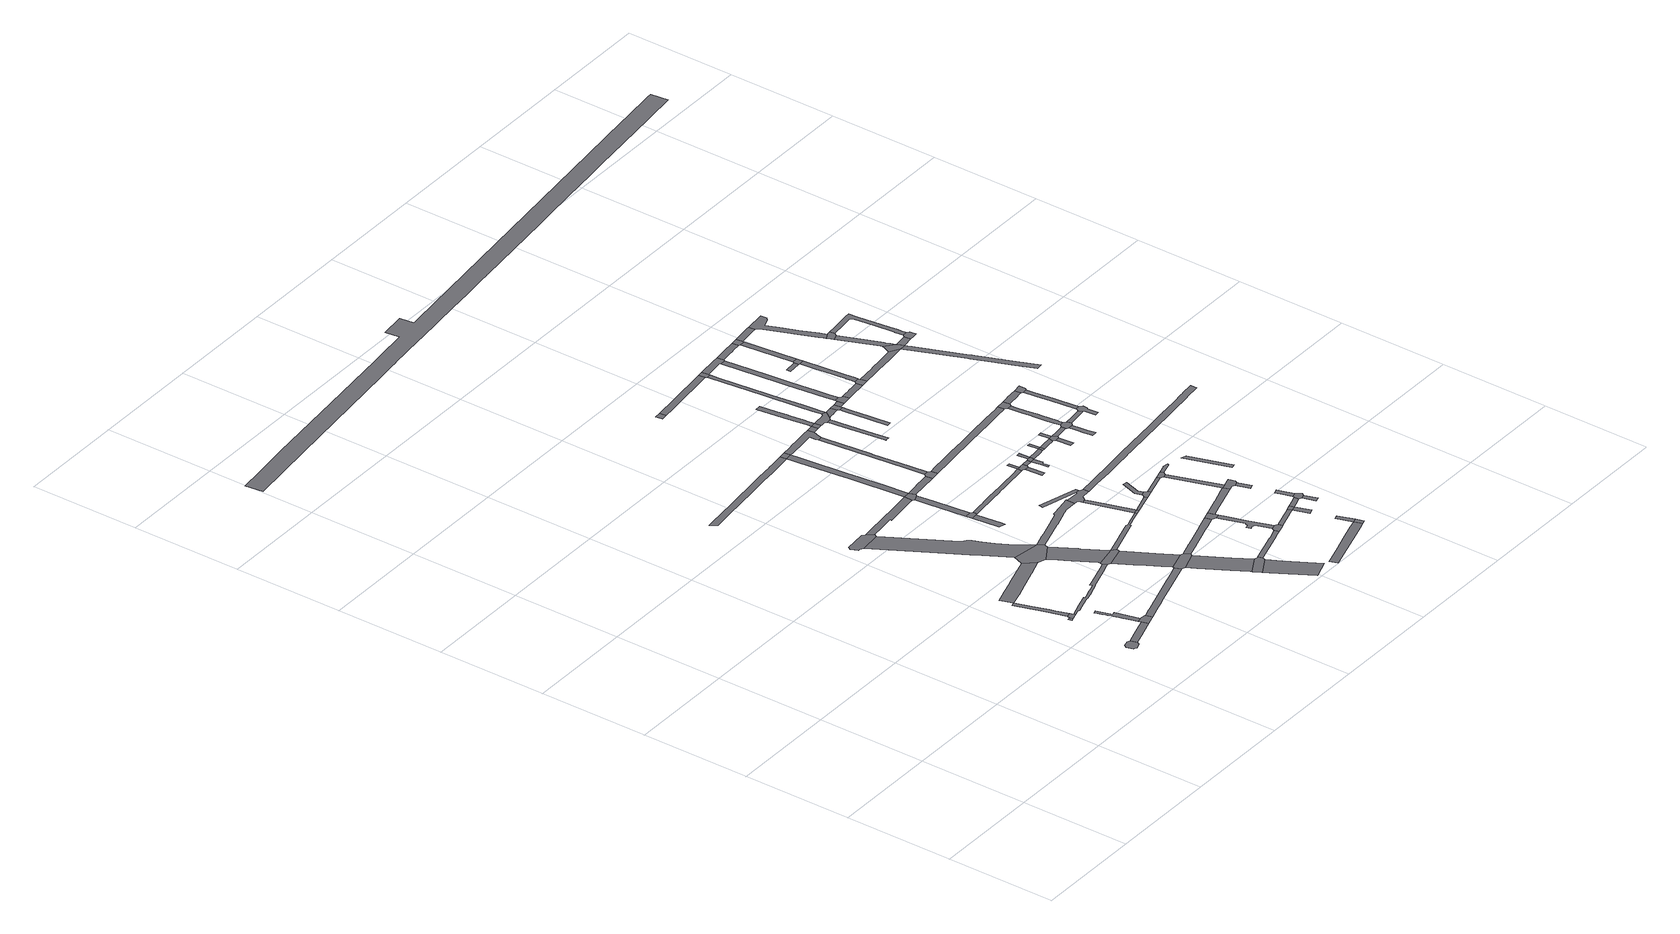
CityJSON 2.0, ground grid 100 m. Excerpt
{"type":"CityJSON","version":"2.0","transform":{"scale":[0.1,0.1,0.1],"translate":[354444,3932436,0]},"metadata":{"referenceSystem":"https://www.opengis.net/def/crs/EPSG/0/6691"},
"CityObjects":{
"road1":{"type":"Road","geometry":[{"type":"MultiSurface","lod":"1","boundaries":[[[0,1,2,3,4,5,6,7,8,9,10,11,12]]]}]},
"road2":{"type":"Road","attributes":{"RoadStructureAttribute.sectionType":"1"},"geometry":[{"type":"MultiSurface","lod":"1","boundaries":[[[13,14,15,16]]]}]},
"road3":{"type":"Road","attributes":{"RoadStructureAttribute.sectionType":"1"},"geometry":[{"type":"MultiSurface","lod":"1","boundaries":[[[17,18,19,20,21,22,11,10,23,24,25,26,27]]]}]},
"road4":{"type":"Road","geometry":[{"type":"MultiSurface","lod":"1","boundaries":[[[28,29,30,13,16,31]]]}]},
"road5":{"type":"Road","attributes":{"RoadStructureAttribute.sectionType":"1"},"geometry":[{"type":"MultiSurface","lod":"1","boundaries":[[[32,33,34,35,36,30,29,37,38,39,40,41]]]}]},
"road6":{"type":"Road","attributes":{"RoadStructureAttribute.sectionType":"1"},"geometry":[{"type":"MultiSurface","lod":"1","boundaries":[[[42,43,44,45,46,47,48,49,50,51,52,53,54,55,56,57,58,59]]]}]},
"road7":{"type":"Road","geometry":[{"type":"MultiSurface","lod":"1","boundaries":[[[60,61,62,63,64,59,58,65,17,27]]]}]},
"road8":{"type":"Road","attributes":{"RoadStructureAttribute.sectionType":"1"},"geometry":[{"type":"MultiSurface","lod":"1","boundaries":[[[66,67,68,69,70,71,72,73,74,75,76,77,78,79,80,81,82,83,41]]]}]},
"road9":{"type":"Road","attributes":{"RoadStructureAttribute.sectionType":"1"},"geometry":[{"type":"MultiSurface","lod":"1","boundaries":[[[84,85,86,87,88,89,90,91,92,93,94,95,96,28,31,97,98,99,100,101,102,103,104,105,106,107,108,109,110,111]]]}]},
"road10":{"type":"Road","geometry":[{"type":"MultiSurface","lod":"1","boundaries":[[[112,113,114,115,116,117,118,119,120,121]]]}]},
"road11":{"type":"Road","attributes":{"RoadStructureAttribute.sectionType":"1"},"geometry":[{"type":"MultiSurface","lod":"1","boundaries":[[[63,122,123,124,125,126,127,128,129,130,131,132,133,134,135,136,137,138,139,140,141,64]]]}]},
"road12":{"type":"Road","attributes":{"function":"3","RoadStructureAttribute.sectionType":"1"},"geometry":[{"type":"MultiSurface","lod":"1","boundaries":[[[142,143,144,145,146,147,148,149,150,151,117,116,152,153,154,155,156]]]}]},
"road13":{"type":"Road","geometry":[{"type":"MultiSurface","lod":"1","boundaries":[[[75,157,158,159,142,156,76]]]}]},
"road14":{"type":"Road","attributes":{"RoadStructureAttribute.sectionType":"1"},"geometry":[{"type":"MultiSurface","lod":"1","boundaries":[[[160,161,162,163,164,165,166,167,168,169,170,171,172,173,174,175,176,177,178,179,180,181,182,183,184,185,186]]]}]},
"road15":{"type":"Road","attributes":{"RoadStructureAttribute.sectionType":"1"},"geometry":[{"type":"MultiSurface","lod":"1","boundaries":[[[187,188,189,190,191,120,119,192,193,194,195,196,197,198,199,200]]]}]},
"road16":{"type":"Road","attributes":{"function":"3","RoadStructureAttribute.sectionType":"1"},"geometry":[{"type":"MultiSurface","lod":"1","boundaries":[[[201,202,203,204,158,157,205,206,207,208,209,210,211]]]}]},
"road17":{"type":"Road","geometry":[{"type":"MultiSurface","lod":"1","boundaries":[[[212,213,214,211,210,84,111]]]}]},
"road18":{"type":"Road","attributes":{"function":"3","RoadStructureAttribute.sectionType":"1"},"geometry":[{"type":"MultiSurface","lod":"1","boundaries":[[[215,216,217,218,213,212,219,220,221,222,223,224]]]}]},
"road19":{"type":"Road","geometry":[{"type":"MultiSurface","lod":"1","boundaries":[[[225,226,227,228,224,223,130,129]]]}]},
"road20":{"type":"Road","attributes":{"RoadStructureAttribute.sectionType":"1"},"geometry":[{"type":"MultiSurface","lod":"1","boundaries":[[[229,230,231,232,233,234,235,236]]]}]},
"road21":{"type":"Road","geometry":[{"type":"MultiSurface","lod":"1","boundaries":[[[237,238,239,236,235,240]]]}]},
"road22":{"type":"Road","attributes":{"function":"3","RoadStructureAttribute.sectionType":"1"},"geometry":[{"type":"MultiSurface","lod":"1","boundaries":[[[241,242,243,244,245,246,226,225]]]}]},
"road23":{"type":"Road","attributes":{"RoadStructureAttribute.sectionType":"1"},"geometry":[{"type":"MultiSurface","lod":"1","boundaries":[[[247,248,239,238,249,250,251,252]]]}]},
"road24":{"type":"Road","geometry":[{"type":"MultiSurface","lod":"1","boundaries":[[[253,254,255,245,244,256,257,258]]]}]},
"road25":{"type":"Road","geometry":[{"type":"MultiSurface","lod":"1","boundaries":[[[251,259,260,200,199,252]]]}]},
"road26":{"type":"Road","attributes":{"RoadStructureAttribute.sectionType":"1"},"geometry":[{"type":"MultiSurface","lod":"1","boundaries":[[[261,262,263,264,265,266,267,268,269,270,271,272,142,159,273,274,275,276,277,278,279]]]}]},
"road27":{"type":"Road","attributes":{"function":"3","RoadStructureAttribute.sectionType":"1"},"geometry":[{"type":"MultiSurface","lod":"1","boundaries":[[[257,280,281,282,283,258]]]}]},
"road28":{"type":"Road","attributes":{"RoadStructureAttribute.sectionType":"1"},"geometry":[{"type":"MultiSurface","lod":"1","boundaries":[[[214,284,285,286,287,288,289,290,291,292,293,294,295,296,297,298,299,300,301,302,211]]]}]},
"road29":{"type":"Road","attributes":{"RoadStructureAttribute.sectionType":"1"},"geometry":[{"type":"MultiSurface","lod":"1","boundaries":[[[185,303,304,305,306,200,260,307,308,309,310,311,312,313,314]]]}]},
"road30":{"type":"Road","attributes":{"RoadStructureAttribute.sectionType":"1"},"geometry":[{"type":"MultiSurface","lod":"1","boundaries":[[[315,316,317,318,319,320,260,259,321,322]]]}]},
"road31":{"type":"Road","geometry":[{"type":"MultiSurface","lod":"1","boundaries":[[[323,186,185,314]]]}]},
"road32":{"type":"Road","attributes":{"RoadStructureAttribute.sectionType":"1"},"geometry":[{"type":"MultiSurface","lod":"1","boundaries":[[[227,324,325,326,327,328,329,330,331,332,333,334,335,336,337,338,339,228]]]}]},
"road33":{"type":"Road","attributes":{"RoadStructureAttribute.sectionType":"1"},"geometry":[{"type":"MultiSurface","lod":"1","boundaries":[[[340,341,342,343,344,345,346,347,348,349,350,351,352,353,354,355,356,357,358,359,360,361,362,363,364,237,240]]]}]},
"road34":{"type":"Road","attributes":{"RoadStructureAttribute.sectionType":"1"},"geometry":[{"type":"MultiSurface","lod":"1","boundaries":[[[365,366,367,368,369,370,254,253,371,372,373,374,375]]]}]},
"road35":{"type":"Road","geometry":[{"type":"MultiSurface","lod":"1","boundaries":[[[376,377,378,379,380,381,315,322]]]}]},
"road36":{"type":"Road","attributes":{"RoadStructureAttribute.sectionType":"1"},"geometry":[{"type":"MultiSurface","lod":"1","boundaries":[[[382,383,384,385,386]]]}]},
"road37":{"type":"Road","geometry":[{"type":"MultiSurface","lod":"1","boundaries":[[[293,292,387,388]]]}]},
"road38":{"type":"Road","attributes":{"RoadStructureAttribute.sectionType":"1"},"geometry":[{"type":"MultiSurface","lod":"1","boundaries":[[[389,390,391,392,293,388]]]}]},
"road39":{"type":"Road","attributes":{"RoadStructureAttribute.sectionType":"1"},"geometry":[{"type":"MultiSurface","lod":"1","boundaries":[[[393,394,395,396,397,398,399,400,401,402,403,404,405,406,407,408,409,410,411,412,413,414,415,416,323,314]]]}]},
"road40":{"type":"Road","geometry":[{"type":"MultiSurface","lod":"1","boundaries":[[[417,418,419,420]]]}]},
"road41":{"type":"Road","geometry":[{"type":"MultiSurface","lod":"1","boundaries":[[[421,386,385,422,261,279,423,424,425,391,390,426,427,428,429,430]]]}]},
"road42":{"type":"Road","attributes":{"RoadStructureAttribute.sectionType":"1"},"geometry":[{"type":"MultiSurface","lod":"1","boundaries":[[[401,431,432,381,380,433,434,435,436,402]]]}]},
"road43":{"type":"Road","attributes":{"RoadStructureAttribute.sectionType":"1"},"geometry":[{"type":"MultiSurface","lod":"1","boundaries":[[[387,437,438,439,388]]]}]},
"road44":{"type":"Road","geometry":[{"type":"MultiSurface","lod":"1","boundaries":[[[440,331,330,441,442,443,444]]]}]},
"road45":{"type":"Road","attributes":{"RoadStructureAttribute.sectionType":"1"},"geometry":[{"type":"MultiSurface","lod":"1","boundaries":[[[445,446,447,448,449,450,451,452,453,454,455]]]}]},
"road46":{"type":"Road","attributes":{"RoadStructureAttribute.sectionType":"1"},"geometry":[{"type":"MultiSurface","lod":"1","boundaries":[[[456,457,458,459,442,441,460,461,462,463,464,465,466,467,468,469]]]}]},
"road47":{"type":"Road","geometry":[{"type":"MultiSurface","lod":"1","boundaries":[[[470,471,472,456,469,365,375]]]}]},
"road48":{"type":"Road","geometry":[{"type":"MultiSurface","lod":"1","boundaries":[[[406,405,473,474]]]}]},
"road49":{"type":"Road","geometry":[{"type":"MultiSurface","lod":"1","boundaries":[[[475,476,477,439,438,478,479]]]}]},
"road50":{"type":"Road","attributes":{"RoadStructureAttribute.sectionType":"1"},"geometry":[{"type":"MultiSurface","lod":"1","boundaries":[[[480,481,482,483,484]]]}]},
"road51":{"type":"Road","attributes":{"RoadStructureAttribute.sectionType":"1"},"geometry":[{"type":"MultiSurface","lod":"1","boundaries":[[[485,486,487,352]]]}]},
"road52":{"type":"Road","geometry":[{"type":"MultiSurface","lod":"1","boundaries":[[[488,489,490,485,352,351,491,480,484]]]}]},
"road53":{"type":"Road","attributes":{"RoadStructureAttribute.sectionType":"1"},"geometry":[{"type":"MultiSurface","lod":"1","boundaries":[[[475,492,493,494,495,496,476]]]}]},
"road54":{"type":"Road","geometry":[{"type":"MultiSurface","lod":"1","boundaries":[[[497,474,473,498,499]]]}]},
"road55":{"type":"Road","attributes":{"RoadStructureAttribute.sectionType":"1"},"geometry":[{"type":"MultiSurface","lod":"1","boundaries":[[[500,501,502,503,472,471,504,505,506,507]]]}]},
"road56":{"type":"Road","attributes":{"RoadStructureAttribute.sectionType":"1"},"geometry":[{"type":"MultiSurface","lod":"1","boundaries":[[[497,508,509,510,511,512,513,514,515,516,517,474]]]}]},
"road57":{"type":"Road","attributes":{"RoadStructureAttribute.sectionType":"1"},"geometry":[{"type":"MultiSurface","lod":"1","boundaries":[[[419,518,519,520,521,522,523,524,525,420]]]}]},
"road58":{"type":"Road","attributes":{"RoadStructureAttribute.sectionType":"1"},"geometry":[{"type":"MultiSurface","lod":"1","boundaries":[[[526,527,528,529,530,531,532,533,534,535,536,537,538,440,444]]]}]},
"road59":{"type":"Road","attributes":{"RoadStructureAttribute.sectionType":"1"},"geometry":[{"type":"MultiSurface","lod":"1","boundaries":[[[539,540,541,542,543,544,545,546,547,548,549]]]}]},
"road60":{"type":"Road","attributes":{"RoadStructureAttribute.sectionType":"1"},"geometry":[{"type":"MultiSurface","lod":"1","boundaries":[[[550,551,552,553,554,489,488]]]}]},
"road61":{"type":"Road","attributes":{"RoadStructureAttribute.sectionType":"1"},"geometry":[{"type":"MultiSurface","lod":"1","boundaries":[[[552,555,556,557,558,559,560,561]]]}]},
"road62":{"type":"Road","attributes":{"RoadStructureAttribute.sectionType":"1"},"geometry":[{"type":"MultiSurface","lod":"1","boundaries":[[[562,563,564,479,478]]]}]},
"road63":{"type":"Road","geometry":[{"type":"MultiSurface","lod":"1","boundaries":[[[565,566,567,568,497,499,569,570,549,548,571,572,573]]]}]},
"road64":{"type":"Road","geometry":[{"type":"MultiSurface","lod":"1","boundaries":[[[574,553,552,561,575,576,577]]]}]},
"road65":{"type":"Road","attributes":{"RoadStructureAttribute.sectionType":"1"},"geometry":[{"type":"MultiSurface","lod":"1","boundaries":[[[576,578,579,577]]]}]},
"road66":{"type":"Road","attributes":{"RoadStructureAttribute.sectionType":"1"},"geometry":[{"type":"MultiSurface","lod":"1","boundaries":[[[580,581,582,455]]]}]},
"road67":{"type":"Road","geometry":[{"type":"MultiSurface","lod":"1","boundaries":[[[583,500,507,584]]]}]},
"road68":{"type":"Road","geometry":[{"type":"MultiSurface","lod":"1","boundaries":[[[454,585,580,455]]]}]},
"road69":{"type":"Road","attributes":{"RoadStructureAttribute.sectionType":"1"},"geometry":[{"type":"MultiSurface","lod":"1","boundaries":[[[507,586,587,584]]]}]},
"road70":{"type":"Road","attributes":{"RoadStructureAttribute.sectionType":"1"},"geometry":[{"type":"MultiSurface","lod":"1","boundaries":[[[588,589,590,591,592,593,594,595,576,575]]]}]},
"road71":{"type":"Road","attributes":{"RoadStructureAttribute.sectionType":"1"},"geometry":[{"type":"MultiSurface","lod":"1","boundaries":[[[596,597,598,599,600,601,602,603,604,605,606,607,379,378,608,609,610,611,612,613,614,615,616,617,618,619,620,621,622,623,624]]]}]},
"road72":{"type":"Road","geometry":[{"type":"MultiSurface","lod":"1","boundaries":[[[625,572,571,626,627,628,629,630]]]}]},
"road73":{"type":"Road","attributes":{"RoadStructureAttribute.sectionType":"1"},"geometry":[{"type":"MultiSurface","lod":"1","boundaries":[[[631,632,633,634,635,583,584]]]}]},
"road74":{"type":"Road","geometry":[{"type":"MultiSurface","lod":"1","boundaries":[[[563,636,637,638,639,564]]]}]},
"road75":{"type":"Road","attributes":{"RoadStructureAttribute.sectionType":"1"},"geometry":[{"type":"MultiSurface","lod":"1","boundaries":[[[640,641,642,643,644,645,646,647,648,649]]]}]},
"road76":{"type":"Road","attributes":{"RoadStructureAttribute.sectionType":"1"},"geometry":[{"type":"MultiSurface","lod":"1","boundaries":[[[650,637,636,531]]]}]},
"road77":{"type":"Road","attributes":{"RoadStructureAttribute.sectionType":"1"},"geometry":[{"type":"MultiSurface","lod":"1","boundaries":[[[651,652,653,654,655,656,573,572,657,658,659,660,661,662,663,664]]]}]},
"road78":{"type":"Road","geometry":[{"type":"MultiSurface","lod":"1","boundaries":[[[665,591,590,666]]]}]},
"road79":{"type":"Road","geometry":[{"type":"MultiSurface","lod":"1","boundaries":[[[649,648,667,668,669,625,630]]]}]},
"road80":{"type":"Road","attributes":{"RoadStructureAttribute.sectionType":"1"},"geometry":[{"type":"MultiSurface","lod":"1","boundaries":[[[670,671,591,665]]]}]},
"road81":{"type":"Road","geometry":[{"type":"MultiSurface","lod":"1","boundaries":[[[672,650,531,530,673,674,675,676,677]]]}]},
"road82":{"type":"Road","attributes":{"RoadStructureAttribute.sectionType":"1"},"geometry":[{"type":"MultiSurface","lod":"1","boundaries":[[[678,679,680,675,674]]]}]},
"road83":{"type":"Road","attributes":{"RoadStructureAttribute.sectionType":"1"},"geometry":[{"type":"MultiSurface","lod":"1","boundaries":[[[681,682,683,684,685,686]]]}]},
"road84":{"type":"Road","attributes":{"RoadStructureAttribute.sectionType":"1"},"geometry":[{"type":"MultiSurface","lod":"1","boundaries":[[[687,688,689,690]]]}]},
"road85":{"type":"Road","geometry":[{"type":"MultiSurface","lod":"1","boundaries":[[[691,692,693,681,686,694,695,696,633,632,690,689,697]]]}]},
"road86":{"type":"Road","attributes":{"RoadStructureAttribute.sectionType":"1"},"geometry":[{"type":"MultiSurface","lod":"1","boundaries":[[[698,699,700,701,702,639,638]]]}]},
"road87":{"type":"Road","attributes":{"RoadStructureAttribute.sectionType":"1"},"geometry":[{"type":"MultiSurface","lod":"1","boundaries":[[[703,669,668,704,705,706]]]}]},
"road88":{"type":"Road","attributes":{"RoadStructureAttribute.sectionType":"1"},"geometry":[{"type":"MultiSurface","lod":"1","boundaries":[[[707,708,709,710,711,712,665,666]]]}]},
"road89":{"type":"Road","geometry":[{"type":"MultiSurface","lod":"1","boundaries":[[[523,664,663,713,714,524]]]}]},
"road90":{"type":"Road","geometry":[{"type":"MultiSurface","lod":"1","boundaries":[[[706,705,715,716,717,718,719]]]}]},
"road91":{"type":"Road","attributes":{"RoadStructureAttribute.sectionType":"1"},"geometry":[{"type":"MultiSurface","lod":"1","boundaries":[[[720,721,722,723]]]}]},
"road92":{"type":"Road","geometry":[{"type":"MultiSurface","lod":"1","boundaries":[[[724,725,726,727,710,709,720,723]]]}]},
"road93":{"type":"Road","attributes":{"RoadStructureAttribute.sectionType":"1"},"geometry":[{"type":"MultiSurface","lod":"1","boundaries":[[[728,729,727,726]]]}]},
"road94":{"type":"Road","attributes":{"RoadStructureAttribute.sectionType":"1"},"geometry":[{"type":"MultiSurface","lod":"1","boundaries":[[[730,731,732,733,734,735,719,718,736,737,738,739,740,741,742,743]]]}]},
"road95":{"type":"Road","geometry":[{"type":"MultiSurface","lod":"1","boundaries":[[[744,745,746,747,748,714,713,749,750,730,743]]]}]},
"road96":{"type":"Road","attributes":{"RoadStructureAttribute.sectionType":"1"},"geometry":[{"type":"MultiSurface","lod":"1","boundaries":[[[751,752,725,724,753,754,755]]]}]},
"road97":{"type":"Road","attributes":{"RoadStructureAttribute.sectionType":"1"},"geometry":[{"type":"MultiSurface","lod":"1","boundaries":[[[756,757,758,759]]]}]},
"road98":{"type":"Road","attributes":{"RoadStructureAttribute.sectionType":"1"},"geometry":[{"type":"MultiSurface","lod":"1","boundaries":[[[760,761,762,763,764,716,715,765,766,767,768]]]}]},
"road99":{"type":"Road","attributes":{"RoadStructureAttribute.sectionType":"1"},"geometry":[{"type":"MultiSurface","lod":"1","boundaries":[[[769,770,771,772,773,774,775,776,777,778,779]]]}]},
"road100":{"type":"Road","geometry":[{"type":"MultiSurface","lod":"1","boundaries":[[[780,781,755,754,782,779,778,783,784]]]}]},
"road101":{"type":"Road","attributes":{"RoadStructureAttribute.sectionType":"1"},"geometry":[{"type":"MultiSurface","lod":"1","boundaries":[[[785,786,787,788,789,790,791,792,793,794,795,796,797,798,799,800,801,802,803,804,805,806,807,430,429,808,809,810,811,812,813,814,815,816,817,818,819,820,821,822,823,824,825,826,827,828,829,830,831,832,833,834,835,836]]]}]},
"road102":{"type":"Road","geometry":[{"type":"MultiSurface","lod":"1","boundaries":[[[767,837,838,839,840,841,768]]]}]},
"road103":{"type":"Road","attributes":{"RoadStructureAttribute.sectionType":"1"},"geometry":[{"type":"MultiSurface","lod":"1","boundaries":[[[842,843,844,845,846,847,848,849,850,851,852,853,854,855,856,857,858,781,780]]]}]},
"road104":{"type":"Road","attributes":{"RoadStructureAttribute.sectionType":"1"},"geometry":[{"type":"MultiSurface","lod":"1","boundaries":[[[859,860,861,862]]]}]},
"road105":{"type":"Road","attributes":{"RoadStructureAttribute.sectionType":"1"},"geometry":[{"type":"MultiSurface","lod":"1","boundaries":[[[863,745,744,864,865,866,867,868,869]]]}]},
"road106":{"type":"Road","attributes":{"RoadStructureAttribute.sectionType":"1"},"geometry":[{"type":"MultiSurface","lod":"1","boundaries":[[[870,871,872,873,874,875,876,841,840,877,878,879,880]]]}]},
"road107":{"type":"Road","geometry":[{"type":"MultiSurface","lod":"1","boundaries":[[[624,623,851,850,881,882]]]}]},
"road108":{"type":"Road","attributes":{"RoadStructureAttribute.sectionType":"1"},"geometry":[{"type":"MultiSurface","lod":"1","boundaries":[[[783,883,884,885,886,887,888,889,784]]]}]},
"road109":{"type":"Road","geometry":[{"type":"MultiSurface","lod":"1","boundaries":[[[859,862,870,880,890,891]]]}]},
"road110":{"type":"Road","attributes":{"RoadStructureAttribute.sectionType":"1"},"geometry":[{"type":"MultiSurface","lod":"1","boundaries":[[[892,893,894,895,896,897,898,899,900,901,902,903,904,905,906,907,908,909,910,911,912,913,914,915,916,917,918,919,920,921,922,923,924,925,926,927,928,929,930,931,932,933,934,935,936,937,938,939,940,941,942,943,944,945,946]]]}]},
"road111":{"type":"Road","attributes":{"RoadStructureAttribute.sectionType":"1"},"geometry":[{"type":"MultiSurface","lod":"1","boundaries":[[[890,947,948,949,891]]]}]},
"road112":{"type":"Road","attributes":{"RoadStructureAttribute.sectionType":"1"},"geometry":[{"type":"MultiSurface","lod":"1","boundaries":[[[881,950,951,952,953,954,955,956,957,958,959,882]]]}]},
"road113":{"type":"Road","geometry":[{"type":"MultiSurface","lod":"1","boundaries":[[[868,948,947,960,961,869]]]}]},
"road114":{"type":"Road","geometry":[{"type":"MultiSurface","lod":"1","boundaries":[[[962,963,964,965,887,886,966,967,968,969,970,971]]]}]},
"road115":{"type":"Road","attributes":{"RoadStructureAttribute.sectionType":"1"},"geometry":[{"type":"MultiSurface","lod":"1","boundaries":[[[972,973,974,963,962,975,976,977,978]]]}]},
"road116":{"type":"Road","attributes":{"RoadStructureAttribute.sectionType":"1"},"geometry":[{"type":"MultiSurface","lod":"1","boundaries":[[[979,980,981,982,983,984,985,986,987,988,989,990,991,992,993,839,838]]]}]},
"road117":{"type":"Road","geometry":[{"type":"MultiSurface","lod":"1","boundaries":[[[994,955,954,972,978,995]]]}]},
"road118":{"type":"Road","geometry":[{"type":"MultiSurface","lod":"1","boundaries":[[[996,961,960,997,998,999,1000]]]}]},
"road119":{"type":"Road","attributes":{"RoadStructureAttribute.sectionType":"1"},"geometry":[{"type":"MultiSurface","lod":"1","boundaries":[[[1000,999,1001,1002,1003,1004,1005,1006,1007,1008,1009,1010,1011,1012,1013]]]}]},
"road120":{"type":"Road","geometry":[{"type":"MultiSurface","lod":"1","boundaries":[[[1014,1006,1005,1015,1016,1017,1018]]]}]},
"road121":{"type":"Road","geometry":[{"type":"MultiSurface","lod":"1","boundaries":[[[1019,1020,987,986,1021,1022]]]}]},
"road122":{"type":"Road","attributes":{"RoadStructureAttribute.sectionType":"1"},"geometry":[{"type":"MultiSurface","lod":"1","boundaries":[[[1016,1023,1024,1019,1022,1025,1026,1027,1028,1029,1030,1031,1032,1033,1017]]]}]},
"road123":{"type":"Road","attributes":{"RoadStructureAttribute.sectionType":"1"},"geometry":[{"type":"MultiSurface","lod":"1","boundaries":[[[1034,1035,1036,1037,1038,1039,1040,1021,986,1041,1042,1043,1044,1045,1046,1047,1048,1049,1050,1051]]]}]},
"road124":{"type":"Road","attributes":{"RoadStructureAttribute.sectionType":"1"},"geometry":[{"type":"MultiSurface","lod":"1","boundaries":[[[1052,1053,1022,1021]]]}]},
"road125":{"type":"Road","attributes":{"RoadStructureAttribute.sectionType":"1"},"geometry":[{"type":"MultiSurface","lod":"1","boundaries":[[[1054,1055,1056,1057,1058,1059,1060,1061,1062,1063,1064,1065,1066,1067,1068,1069,1070,1071,1072,1014,1018]]]}]},
"road126":{"type":"Road","geometry":[{"type":"MultiSurface","lod":"1","boundaries":[[[1064,1063,1073,1053,1052,1074,1075,1076]]]}]}
},
"vertices":[
[2282,675,0],[2270,653,0],[2287,592,0],[2296,590,0],[2303,587,0],[2309,582,0],[2313,577,0],[2369,600,0],[2370,608,0],[2373,614,0],[2379,622,0],[2360,681,0],[2338,692,0],
[2344,1264,0],[2316,1255,0],[2325,1226,0],[2353,1235,0],
[2630,767,0],[2612,761,0],[2587,753,0],[2570,748,0],[2462,713,0],[2364,682,0],[2385,625,0],[2395,629,0],[2480,656,0],[2526,670,0],[2650,710,0],
[2402,1268,0],[2393,1299,0],[2353,1287,0],[2408,1252,0],
[2217,1733,0],[2261,1590,0],[2282,1523,0],[2312,1421,0],[2318,1404,0],[2356,1416,0],[2351,1432,0],[2342,1462,0],[2299,1601,0],[2254,1745,0],
[2611,1022,0],[2586,1015,0],[2539,1157,0],[2517,1146,0],[2519,1140,0],[2536,1086,0],[2546,1054,0],[2550,1042,0],[2554,1028,0],[2561,1005,0],[2562,1003,0],[2564,993,0],[2571,970,0],[2578,946,0],[2588,913,0],[2600,871,0],[2622,795,0],[2667,808,0],
[2686,721,0],[2708,728,0],[2722,733,0],[2741,739,0],[2723,796,0],[2625,786,0],
[2318,1765,0],[2390,1785,0],[2432,1799,0],[2486,1817,0],[2497,1820,0],[2531,1832,0],[2666,1877,0],[2677,1880,0],[2831,1931,0],[2835,1932,0],[2741,2026,0],[2628,1989,0],[2463,1939,0],[2459,1938,0],[2315,1893,0],[2296,1887,0],[2283,1883,0],[2216,1861,0],
[3112,1503,0],[3054,1484,0],[2867,1425,0],[2824,1412,0],[2815,1409,0],[2821,1387,0],[2774,1373,0],[2720,1356,0],[2668,1339,0],[2645,1332,0],[2641,1344,0],[2504,1301,0],[2465,1289,0],[2471,1271,0],[2474,1260,0],[2528,1277,0],[2641,1312,0],[2650,1315,0],[2652,1309,0],[2725,1332,0],[2781,1350,0],[2829,1365,0],[2827,1371,0],[2830,1372,0],[2901,1394,0],[3066,1446,0],[3105,1458,0],[3135,1468,0],
[2118,3269,0],[2100,3241,0],[2132,3182,0],[2148,3184,0],[2176,3166,0],[2372,3187,0],[2378,3196,0],[2388,3212,0],[2341,3266,0],[2315,3285,0],
[2843,771,0],[2896,788,0],[2941,802,0],[2998,820,0],[3172,874,0],[3338,927,0],[3357,932,0],[3431,956,0],[3405,1011,0],[3328,986,0],[3226,954,0],[3154,931,0],[2980,877,0],[2942,865,0],[2910,855,0],[2870,843,0],[2810,824,0],[2805,822,0],[2768,810,0],[2727,797,0],
[3026,2085,0],[2956,2179,0],[2953,2184,0],[2926,2230,0],[2848,2366,0],[2806,2463,0],[2772,2541,0],[2750,2570,0],[2714,2596,0],[2709,2605,0],[2443,2704,0],[2570,2482,0],[2601,2430,0],[2650,2345,0],[2779,2123,0],
[2906,1907,0],[3054,2005,0],[3065,2033,0],
[2823,4466,0],[2724,4455,0],[2665,4448,0],[2661,4448,0],[2610,4443,0],[2484,4429,0],[2311,4411,0],[2299,4410,0],[2224,4401,0],[2181,4397,0],[2119,4389,0],[2111,4389,0],[2061,4383,0],[1931,4369,0],[1756,4350,0],[1718,4346,0],[1762,4292,0],[1823,4298,0],[1936,4310,0],[2117,4329,0],[2304,4350,0],[2491,4371,0],[2617,4383,0],[2667,4388,0],[2730,4396,0],[2847,4410,0],[2841,4469,0],
[2824,3318,0],[2780,3313,0],[2604,3295,0],[2432,3276,0],[2422,3275,0],[2428,3216,0],[2451,3218,0],[2610,3236,0],[2631,3238,0],[2632,3223,0],[2789,3239,0],[2919,3254,0],[2954,3258,0],[2964,3335,0],
[3303,1575,0],[3263,1644,0],[3186,1776,0],[3179,1789,0],[2912,1895,0],[2953,1821,0],[2977,1778,0],[3006,1728,0],[3115,1540,0],[3121,1529,0],[3309,1565,0],
[3163,1457,0],[3342,1508,0],[3353,1537,0],
[3556,1136,0],[3518,1200,0],[3515,1206,0],[3515,1207,0],[3254,1299,0],[3282,1252,0],[3307,1209,0],[3366,1106,0],[3410,1031,0],[3585,1086,0],
[3460,945,0],[3633,1007,0],[3642,1023,0],[3611,1075,0],
[3056,2478,0],[3100,2466,0],[3118,2461,0],[3115,2494,0],[3115,2496,0],[3114,2496,0],[3090,2726,0],[3030,2719,0],
[3103,2767,0],[3084,2782,0],[3024,2776,0],[3108,2728,0],
[3509,859,0],[3642,631,0],[3722,493,0],[3726,485,0],[3882,576,0],[3791,733,0],
[2977,3212,0],[2986,3130,0],[3047,3120,0],[3035,3224,0],[3030,3270,0],[2974,3243,0],
[3935,531,0],[3924,570,0],[3911,566,0],[3731,477,0],[3768,413,0],[3924,504,0],
[3041,3284,0],[3022,3342,0],
[3683,2268,0],[3682,2274,0],[3555,2252,0],[3479,2240,0],[3463,2239,0],[3456,2221,0],[3454,2220,0],[3255,2157,0],[3188,2136,0],[3178,2133,0],[3149,2124,0],[3051,2093,0],[3346,2122,0],[3362,2127,0],[3458,2157,0],[3525,2178,0],[3530,2180,0],[3567,2192,0],[3683,2192,0],
[3799,360,0],[3991,29,0],[4163,91,0],[3995,382,0],
[3566,1604,0],[3637,1627,0],[3691,1644,0],[3688,1654,0],[3701,1659,0],[3744,1672,0],[3749,1674,0],[3837,1700,0],[3861,1707,0],[3856,1727,0],[3835,1720,0],[3732,1688,0],[3692,1675,0],[3673,1669,0],[3670,1679,0],[3625,1665,0],[3554,1643,0],[3514,1630,0],[3506,1627,0],
[2854,4352,0],[2860,4296,0],[2907,3881,0],[2909,3863,0],[2997,3584,0],[2995,3599,0],[2976,3785,0],[2969,3870,0],[2967,3888,0],[2921,4304,0],[2915,4359,0],[2909,4415,0],
[3297,3373,0],[3287,3372,0],[3261,3369,0],[3146,3356,0],[3144,3356,0],[3054,3346,0],[3158,3297,0],[3304,3312,0],
[2901,4475,0],
[3689,1038,0],[3747,1056,0],[3796,1071,0],[3865,1093,0],[3991,1133,0],[4039,1148,0],[4141,1180,0],[4123,1237,0],[4020,1204,0],[4009,1201,0],[4008,1201,0],[3990,1195,0],[3848,1150,0],[3751,1119,0],[3748,1118,0],[3662,1091,0],
[3130,2730,0],[3240,2743,0],[3264,2745,0],[3390,2759,0],[3419,2762,0],[3510,2772,0],[3516,2773,0],[3572,2778,0],[3637,2786,0],[3745,2797,0],[3757,2798,0],[3810,2804,0],[3812,2845,0],[3785,2842,0],[3752,2838,0],[3750,2838,0],[3568,2818,0],[3564,2818,0],[3563,2817,0],[3417,2802,0],[3385,2798,0],[3264,2785,0],[3261,2785,0],[3209,2779,0],[3127,2770,0],
[4305,685,0],[4240,664,0],[4237,663,0],[4201,652,0],[4199,652,0],[4196,651,0],[4211,614,0],[4213,614,0],[4249,625,0],[4276,634,0],[4318,647,0],
[3327,3315,0],[3374,3320,0],[3386,3321,0],[3379,3382,0],[3356,3400,0],[3316,3397,0],
[3848,2305,0],[3495,2402,0],[3484,2363,0],[3813,2274,0],[3850,2276,0],
[3901,1719,0],[3895,1739,0],
[3787,2109,0],[3773,2158,0],[3734,2147,0],[3752,2085,0],
[2948,4419,0],[2984,4423,0],[3026,4429,0],[3030,4429,0],[3079,4435,0],[3196,4447,0],[3202,4448,0],[3208,4391,0],[3211,4365,0],[3251,4370,0],[3259,4397,0],[3277,4456,0],[3278,4457,0],[3271,4516,0],[3219,4511,0],[3195,4508,0],[3193,4508,0],[3187,4507,0],[3180,4506,0],[3171,4505,0],[3098,4498,0],[3022,4490,0],[3004,4488,0],[2984,4484,0],
[2718,5602,0],[2725,5541,0],[2783,5547,0],[2776,5608,0],
[3851,2266,0],[3807,2259,0],[3710,2192,0],[3726,2176,0],[3729,2164,0],[3780,2170,0],[3791,2189,0],[3794,2196,0],[3884,2203,0],[3880,2254,0],
[3214,4337,0],[3299,3561,0],[3338,3565,0],[3302,3897,0],[3300,3919,0],[3254,4341,0],
[4050,1763,0],[4093,1776,0],[4086,1802,0],
[4194,1260,0],[4177,1165,0],[4221,1178,0],[4215,1198,0],[4213,1204,0],
[4710,231,0],[4701,228,0],[4537,176,0],[4364,122,0],[4229,80,0],[4205,73,0],[4230,2,0],[4759,166,0],[4768,169,0],[4799,179,0],[4776,251,0],
[4361,728,0],[4339,795,0],[4296,934,0],[4240,1113,0],[4197,1102,0],[4251,927,0],[4250,925,0],[4237,899,0],[4209,890,0],[4221,852,0],[4249,860,0],[4277,846,0],[4297,782,0],[4318,717,0],
[4384,668,0],[4406,675,0],[4394,713,0],
[3345,4464,0],[3338,4524,0],
[4137,1844,0],[4099,1831,0],[4100,1828,0],[4173,1800,0],[4165,1826,0],
[3840,2794,0],[3854,2638,0],[3894,2641,0],[3881,2787,0],[3880,2795,0],
[3841,2848,0],[3832,2946,0],[3802,2943,0],
[3894,2813,0],[3890,2853,0],[3851,2849,0],[3826,2806,0],
[4128,1870,0],[4121,1894,0],[4168,2034,0],[4129,2044,0],[4079,1893,0],
[3383,4528,0],[3386,4469,0],[3392,4469,0],
[4611,781,0],[4566,767,0],[4547,761,0],[4523,754,0],[4535,715,0],[4557,722,0],[4559,723,0],[4623,743,0],
[3377,4579,0],[3372,4628,0],[3358,4749,0],[3355,4774,0],[3342,4882,0],[3326,5026,0],[3273,5025,0],[3305,4774,0],[3325,4623,0],[3332,4574,0],
[2892,5559,0],[3066,5579,0],[3083,5581,0],[3258,5600,0],[3265,5601,0],[3399,5616,0],[3393,5675,0],[2998,5632,0],
[4309,1234,0],[4388,1259,0],[4556,1312,0],[4562,1314,0],[4575,1318,0],[4557,1375,0],[4544,1371,0],[4510,1360,0],[4461,1344,0],[4430,1334,0],[4371,1316,0],[4364,1313,0],[4252,1278,0],
[3465,4419,0],[3472,4366,0],[3526,3941,0],[3527,3929,0],[3529,3930,0],[3567,3935,0],[3550,4068,0],[3512,4370,0],[3505,4424,0],[3500,4459,0],[3460,4456,0],
[3896,2813,0],[3950,2819,0],[3959,2820,0],[3955,2860,0],[3907,2855,0],
[3969,2736,0],[3977,2670,0],[3997,2673,0],[3991,2724,0],[3990,2733,0],[4009,2743,0],[3999,2825,0],
[4212,1811,0],[4375,1860,0],[4367,1886,0],
[3507,4542,0],[3498,4541,0],[3490,4540,0],[3423,4533,0],[3401,4470,0],[3437,4474,0],[3520,4483,0],[3564,4549,0],[3526,4566,0],
[3968,2862,0],[4008,2826,0],[4004,2865,0],[3974,2862,0],
[3995,2966,0],[3966,2963,0],
[4815,263,0],[4768,411,0],[4730,399,0],
[4659,796,0],[4671,758,0],
[4838,191,0],
[4671,602,0],[4718,618,0],
[4029,2828,0],[4088,2834,0],[4141,2840,0],[4137,2880,0],[4128,2879,0],[4067,2872,0],[4024,2868,0],[4006,2866,0],
[4404,3492,0],[4394,3491,0],[4241,3474,0],[4226,3472,0],[4047,3454,0],[3863,3434,0],[3701,3417,0],[3686,3417,0],[3637,3410,0],[3508,3396,0],[3504,3396,0],[3449,3390,0],[3440,3327,0],[3512,3335,0],[3570,3341,0],[3640,3349,0],[3689,3354,0],[3709,3357,0],[3839,3371,0],[4127,3402,0],[4130,3402,0],[4132,3402,0],[4235,3414,0],[4246,3415,0],[4248,3415,0],[4359,3427,0],[4417,3433,0],[4437,3435,0],[4430,3495,0],
[3630,4556,0],[3539,4485,0],[3563,4488,0],[3577,4489,0],[3607,4493,0],[3643,4497,0],
[4728,776,0],[4782,793,0],[4777,834,0],[4719,816,0],[4716,814,0],
[4404,1844,0],[4442,1857,0],[4456,1884,0],[4448,1910,0],
[3664,4442,0],[3669,4387,0],[3672,4355,0],[3704,4047,0],[3744,4051,0],[3712,4359,0],[3709,4391,0],[3703,4446,0],[3700,4483,0],[3660,4479,0],
[4595,1387,0],
[3415,5586,0],[3428,5462,0],[3468,5093,0],[3503,4772,0],[3517,4644,0],[3522,4595,0],[3559,4599,0],[3553,4648,0],[3539,4772,0],[3509,5039,0],[3505,5078,0],[3456,5532,0],[3451,5606,0],[3413,5603,0],
[4167,2883,0],[4171,2843,0],
[3698,4502,0],[3698,4503,0],[3691,4563,0],
[4158,2981,0],[4128,2979,0],
[4600,1388,0],[4616,1331,0],[4642,1318,0],[4680,1330,0],[4693,1356,0],[4676,1412,0],
[4681,1193,0],[4719,1205,0],[4683,1319,0],
[4825,865,0],[4803,935,0],[4779,1013,0],[4741,1001,0],[4756,951,0],[4786,855,0],
[4844,666,0],[4882,678,0],[4846,791,0],[4808,780,0],
[4838,857,0],[4833,859,0],[4827,863,0],[4786,848,0],[4783,841,0],[4780,837,0],[4860,818,0],
[4565,1916,0],[4569,1927,0],[4523,1939,0],[4516,1930,0],[4502,1926,0],
[3734,4567,0],[3751,4508,0],[3752,4508,0],[3745,4569,0],
[4230,2850,0],[4286,2856,0],[4298,2857,0],[4307,2898,0],[4282,2896,0],[4237,2890,0],
[3450,5621,0],[3443,5681,0],
[3839,4518,0],[3823,4577,0],[3821,4578,0],[3793,4594,0],[3743,4589,0],
[4320,2839,0],[4333,2705,0],[4373,2709,0],[4360,2843,0],
[4375,2865,0],[4345,2902,0],[4344,2902,0],[4314,2899,0],
[4334,3001,0],[4304,2998,0],
[3631,5627,0],[3689,5096,0],[3695,5039,0],[3724,4769,0],[3735,4667,0],[3740,4618,0],[3790,4624,0],[3784,4673,0],[3774,4769,0],[3771,4799,0],[3746,5029,0],[3724,5235,0],[3692,5529,0],[3681,5632,0],
[3690,5647,0],[3684,5707,0],[3623,5700,0],[3585,5696,0],[3488,5686,0],[3552,5632,0],[3629,5641,0],
[4477,2916,0],[4422,2910,0],[4427,2870,0],[4502,2878,0],[4497,2918,0],
[4751,1879,0],[4705,1891,0],[4832,1483,0],[4870,1495,0],
[4001,4596,0],[3985,4594,0],[3925,4588,0],[3918,4587,0],[3864,4581,0],[3937,4529,0],[3988,4534,0],[4044,4540,0],[4038,4599,0],
[4531,2804,0],[4540,2726,0],[4542,2706,0],[4549,2648,0],[4594,2652,0],[4594,2653,0],[4585,2725,0],[4583,2752,0],[4576,2808,0],[4570,2864,0],[4524,2860,0],
[4561,2946,0],[4516,2941,0],[4512,2870,0],[4591,2888,0],[4584,2928,0],
[5582,2441,0],[5465,2428,0],[5436,2424,0],[5434,2424,0],[5309,2410,0],[5215,2400,0],[5131,2391,0],[5126,2390,0],[5114,2389,0],[4922,2368,0],[4808,2356,0],[4802,2355,0],[4648,2338,0],[4635,2337,0],[4493,2322,0],[4484,2321,0],[4437,2315,0],[4347,2305,0],[4290,2299,0],[4173,2286,0],[4161,2285,0],[4072,2275,0],[4021,2270,0],[3889,2203,0],[3930,2207,0],[3967,2210,0],[3972,2210,0],[4018,2214,0],[4136,2222,0],[4195,2230,0],[4267,2237,0],[4322,2243,0],[4354,2245,0],[4458,2257,0],[4478,2260,0],[4484,2260,0],[4563,2269,0],[4642,2277,0],[4693,2282,0],[4733,2287,0],[4806,2295,0],[4928,2308,0],[4972,2313,0],[5118,2329,0],[5128,2330,0],[5141,2331,0],[5220,2340,0],[5222,2340,0],[5423,2363,0],[5425,2363,0],[5440,2365,0],[5580,2380,0],
[4094,4546,0],[4119,4548,0],[4105,4607,0],[4103,4627,0],[4054,4622,0],
[4556,2982,0],[4554,3001,0],[4545,3075,0],[4538,3148,0],[4532,3184,0],[4527,3219,0],[4519,3293,0],[4511,3366,0],[4506,3420,0],[4461,3415,0],[4467,3361,0],[4475,3290,0],[4483,3215,0],[4487,3179,0],[4490,3149,0],[4501,3069,0],[4509,2995,0],
[3986,5171,0],[3869,5159,0],[3870,5120,0],[3989,5129,0],
[3796,5719,0],[3787,5658,0],[3809,5661,0],[3814,5661,0],[3852,5665,0],[3926,5673,0],[3920,5733,0],
[4000,5123,0],[4015,4986,0],[4032,4836,0],[4040,4766,0],[4045,4707,0],[4046,4701,0],[4051,4652,0],[4100,4658,0],[4096,4707,0],[4090,4765,0],[4051,5128,0],
[4523,3445,0],[4517,3505,0],
[4662,2896,0],[4715,2902,0],[4764,2908,0],[4779,2910,0],[4759,2947,0],[4754,2947,0],[4658,2936,0],
[4044,5189,0],[3994,5184,0],
[6401,8348,0],[6355,8343,0],[6040,8309,0],[5956,8299,0],[5172,8214,0],[3474,8028,0],[2986,7975,0],[2727,7946,0],[2668,7940,0],[2650,8069,0],[2422,8047,0],[2435,7915,0],[2357,7906,0],[2219,7891,0],[2160,7885,0],[2038,7871,0],[1889,7855,0],[1704,7835,0],[1530,7816,0],[1358,7797,0],[568,7716,0],[278,7681,0],[228,7675,0],[3,7651,0],[21,7492,0],[667,7563,0],[1902,7698,0],[2059,7716,0],[2121,7722,0],[2123,7722,0],[2476,7761,0],[2547,7768,0],[3024,7818,0],[3252,7843,0],[3351,7853,0],[3491,7869,0],[3538,7874,0],[3546,7875,0],[3563,7877,0],[3576,7878,0],[4394,7967,0],[4475,7976,0],[4643,7994,0],[4751,8006,0],[4846,8017,0],[5013,8035,0],[5023,8036,0],[5197,8055,0],[5269,8063,0],[5371,8074,0],[5559,8095,0],[5702,8110,0],[5767,8117,0],[5866,8128,0],[6419,8188,0],
[3992,5667,0],[3941,5662,0],[3944,5637,0],
[4577,3451,0],[4594,3453,0],[4599,3454,0],[4700,3465,0],[4704,3466,0],[4697,3525,0],[4653,3520,0],[4585,3513,0],[4583,3512,0],[4545,3508,0],
[3991,5680,0],[3984,5740,0],
[4818,2978,0],[4778,2976,0],[4778,2974,0],[4778,2972,0],[4786,2911,0],[4799,2803,0],[4839,2808,0],[4827,2902,0],[4839,2916,0],[4844,2957,0],
[4720,3453,0],[4734,3338,0],[4750,3204,0],[4813,3015,0],[4790,3207,0],[4768,3389,0],[4760,3457,0],
[4127,4549,0],[4235,4561,0],[4299,4567,0],[4314,4569,0],[4366,4574,0],[4483,4587,0],[4565,4596,0],[4645,4604,0],[4555,4656,0],[4468,4646,0],[4451,4644,0],[4410,4640,0],[4306,4628,0],[4291,4627,0],[4288,4627,0],
[4771,3534,0],[4772,3473,0],
[4167,5759,0],[4175,5701,0],[4178,5701,0],[4186,5702,0],[4179,5761,0],
[4211,5684,0],[4225,5652,0],[4396,5228,0],[4411,5192,0],[4418,5174,0],[4469,5197,0],[4444,5260,0],[4379,5419,0],[4332,5535,0],[4277,5673,0],[4354,5703,0],[4374,5722,0],[4368,5781,0],
[4506,5201,0],[4434,5134,0],[4444,5110,0],[4495,5130,0],[4511,5156,0],
[4592,4742,0],[4578,4710,0],[4703,4611,0],[4680,4669,0],
[4585,4760,0],[4585,4759,0],[4667,4698,0],[4667,4700,0],[4659,4719,0],[4642,4758,0],[4639,4766,0],[4636,4775,0],[4629,4792,0],[4558,4973,0],[4505,5106,0],
[5031,3790,0],[4914,4082,0],[4907,4100,0],[4891,4141,0],[4745,4506,0],[4724,4557,0],[4711,4589,0],[4654,4584,0],[4661,4566,0],[4665,4556,0],[4667,4551,0],[4688,4499,0],[4851,4094,0],[4858,4076,0],[4911,3942,0],[4994,3734,0],[5061,3565,0],[5118,3570,0],
[4805,4623,0],[4799,4683,0],
[4651,5171,0],[4742,5181,0],[4766,5162,0],[4781,5031,0],[4789,4959,0],[4807,4790,0],[4808,4784,0],[4813,4736,0],[4815,4724,0],[4817,4705,0],[4862,4710,0],[4860,4722,0],[4858,4741,0],[4853,4789,0],[4844,4863,0],[4812,5154,0],[4803,5233,0],[4767,5229,0],[4591,5210,0],
[4808,4694,0],[4841,4627,0],[4890,4632,0],[4884,4692,0]
]}
